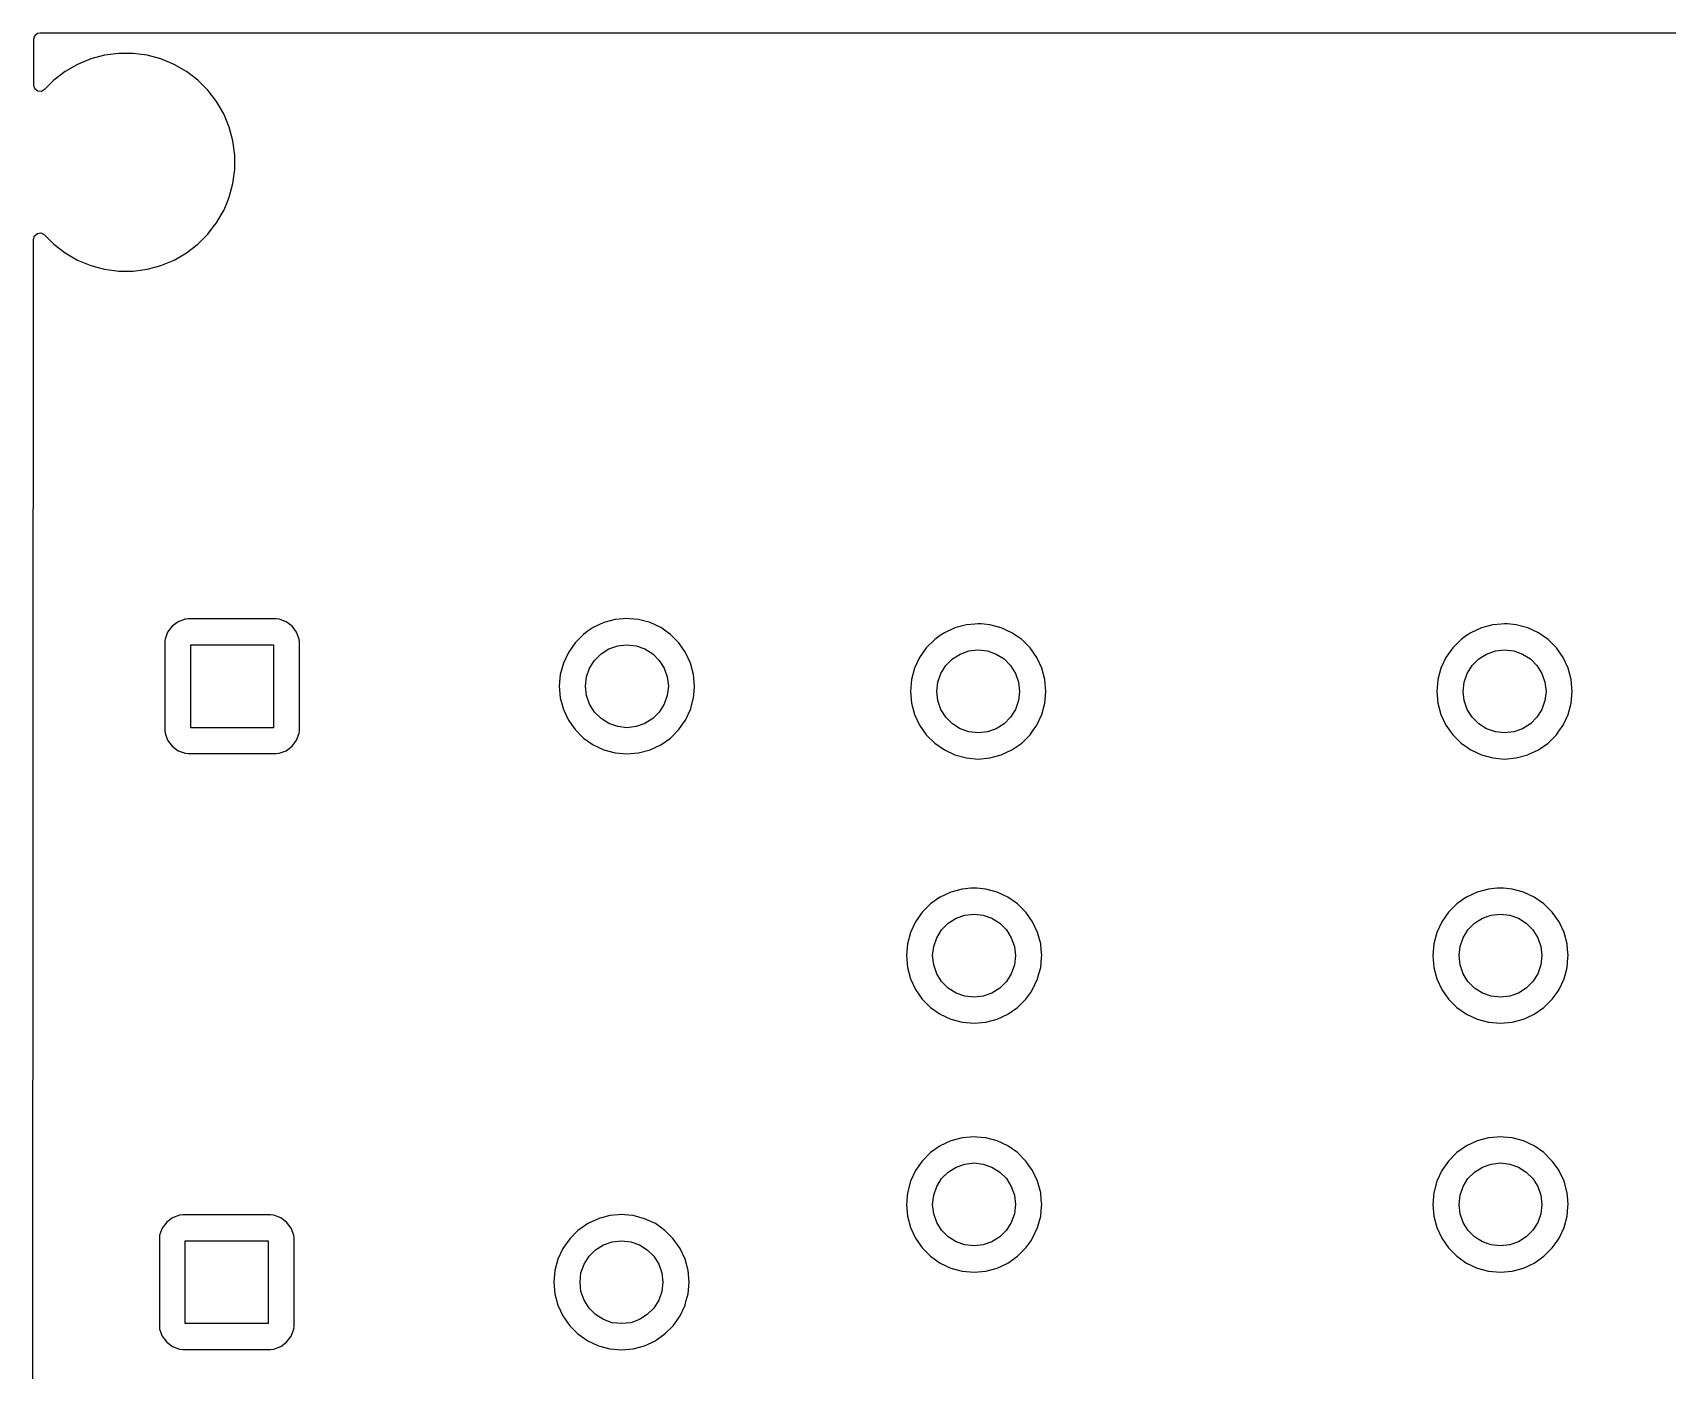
# Model space of a CAD drawing. Extents: x -0.07 to 4.53, y -0.19 to 2.96.
# Drawn here: x -0.07 to 1.172, y 1.943 to 2.959 of the extents above; entities that cross this region are included whole.
import ezdxf

# ---------------------------------------------------------------- set-up
doc = ezdxf.new("R2010")
doc.units = 0
doc.header["$MEASUREMENT"] = 0
doc.layers.add('BLACK', color=7, linetype='CONTINUOUS')

msp = doc.modelspace()

# ---------------------------------------------------------------- linework, layer by layer
at = {"layer": 'BLACK', "linetype": 'CONTINUOUS'}
for p, q in [((-0.0689, 2.9538), (-0.0681, 2.9564)), ((-0.0681, 2.9564), (-0.066, 2.9582)), ((-0.066, 2.9582), (-0.064, 2.9586)), ((-0.064, 2.9586), (4.5226, 2.9586)), ((-0.0689, 2.9189), (-0.0689, 2.9538)), ((-0.0355, 2.9346), (-0.0449, 2.9291)), ((-0.0255, 2.9387), (-0.0355, 2.9346)), ((-0.015, 2.9415), (-0.0255, 2.9387)), ((-0.0042, 2.9429), (-0.015, 2.9415)), ((0.0066, 2.9429), (-0.0042, 2.9429)), ((0.0173, 2.9415), (0.0066, 2.9429)), ((0.0278, 2.9387), (0.0173, 2.9415)), ((0.0378, 2.9346), (0.0278, 2.9387)), ((0.0472, 2.9291), (0.0378, 2.9346)), ((-0.0535, 2.9225), (-0.0606, 2.9154)), ((-0.0449, 2.9291), (-0.0535, 2.9225)), ((-0.0535, 2.9225), (-0.0535, 2.9225)), ((0.0558, 2.9225), (0.0472, 2.9291)), ((0.0635, 2.9149), (0.0558, 2.9225)), ((-0.0689, 2.9185), (-0.0689, 2.9189)), ((-0.068, 2.9159), (-0.0689, 2.9185)), ((-0.0658, 2.9143), (-0.068, 2.9159)), ((-0.063, 2.9141), (-0.0658, 2.9143)), ((-0.0606, 2.9154), (-0.063, 2.9141)), ((0.0701, 2.9063), (0.0635, 2.9149)), ((0.0755, 2.8969), (0.0701, 2.9063)), ((0.0797, 2.8869), (0.0755, 2.8969)), ((0.0825, 2.8764), (0.0797, 2.8869)), ((0.0839, 2.8657), (0.0825, 2.8764)), ((0.0839, 2.8548), (0.0839, 2.8657)), ((0.0825, 2.8441), (0.0839, 2.8548)), ((0.0775, 2.8283), (0.0797, 2.8336)), ((0.0797, 2.8336), (0.0825, 2.8441)), ((0.0701, 2.8142), (0.0736, 2.8202)), ((0.0736, 2.8202), (0.0755, 2.8236)), ((0.0755, 2.8236), (0.0775, 2.8283)), ((0.0755, 2.8236), (0.0755, 2.8236)), ((0.0635, 2.8056), (0.0678, 2.8113)), ((0.0678, 2.8113), (0.0701, 2.8142)), ((-0.0691, 2.6984), (-0.069, 2.8017)), ((-0.069, 2.8017), (-0.0682, 2.8043)), ((-0.0682, 2.8043), (-0.0661, 2.8061)), ((-0.0661, 2.8061), (-0.0634, 2.8065)), ((-0.0634, 2.8065), (-0.0609, 2.8054)), ((-0.0609, 2.8054), (-0.0607, 2.8051)), ((-0.0607, 2.8051), (-0.0535, 2.7979)), ((-0.0535, 2.7979), (-0.0535, 2.7979)), ((-0.0535, 2.7979), (-0.0449, 2.7913)), ((0.0472, 2.7913), (0.0558, 2.7979)), ((0.0558, 2.7979), (0.0635, 2.8056)), ((0.0558, 2.7979), (0.0558, 2.7979)), ((0.0635, 2.8056), (0.0635, 2.8056)), ((-0.0449, 2.7913), (-0.0449, 2.7913)), ((-0.0449, 2.7913), (-0.0411, 2.7892)), ((-0.0411, 2.7892), (-0.0355, 2.7859)), ((-0.0355, 2.7859), (-0.0355, 2.7859)), ((-0.0355, 2.7859), (-0.0255, 2.7818)), ((0.0278, 2.7818), (0.0378, 2.7859)), ((0.0378, 2.7859), (0.0435, 2.7892)), ((0.0378, 2.7859), (0.0378, 2.7859)), ((0.0435, 2.7892), (0.0472, 2.7913)), ((0.0472, 2.7913), (0.0472, 2.7913)), ((-0.0255, 2.7818), (-0.0208, 2.7805)), ((-0.0208, 2.7805), (-0.015, 2.779)), ((-0.015, 2.779), (-0.015, 2.779)), ((-0.015, 2.779), (-0.015, 2.779)), ((-0.015, 2.779), (-0.0042, 2.7775)), ((-0.0042, 2.7775), (-0.0042, 2.7775)), ((-0.0042, 2.7775), (-0.0042, 2.7775)), ((-0.0042, 2.7775), (-0.0042, 2.7775)), ((-0.0042, 2.7775), (0.0066, 2.7775)), ((0.0066, 2.7775), (0.0173, 2.779)), ((0.0066, 2.7775), (0.0066, 2.7775)), ((0.0066, 2.7775), (0.0066, 2.7775)), ((0.0066, 2.7775), (0.0066, 2.7775)), ((0.0173, 2.779), (0.0232, 2.7805)), ((0.0173, 2.779), (0.0173, 2.779)), ((0.0173, 2.779), (0.0173, 2.779)), ((0.0232, 2.7805), (0.0278, 2.7818)), ((-0.0692, 2.4956), (-0.0691, 2.6984)), ((0.0409, 2.5112), (0.0363, 2.5078)), ((0.0462, 2.5132), (0.0409, 2.5112)), ((0.0409, 2.5112), (0.0409, 2.5112)), ((0.0466, 2.5132), (0.0462, 2.5132)), ((0.0485, 2.5134), (0.0466, 2.5132)), ((0.1153, 2.5134), (0.0485, 2.5134)), ((0.1176, 2.5132), (0.1153, 2.5134)), ((0.1229, 2.5112), (0.1176, 2.5132)), ((0.1275, 2.5078), (0.1229, 2.5112)), ((0.3643, 2.5105), (0.3562, 2.5067)), ((0.373, 2.5128), (0.3643, 2.5105)), ((0.3793, 2.5134), (0.373, 2.5128)), ((0.3819, 2.5136), (0.3793, 2.5134)), ((0.3841, 2.5134), (0.3819, 2.5136)), ((0.3819, 2.5136), (0.3819, 2.5136)), ((0.3908, 2.5128), (0.3841, 2.5134)), ((0.3995, 2.5105), (0.3908, 2.5128)), ((0.4076, 2.5067), (0.3995, 2.5105)), ((0.6463, 2.5094), (0.6399, 2.5089)), ((0.6488, 2.5097), (0.6463, 2.5094)), ((0.6511, 2.5095), (0.6488, 2.5097)), ((0.6488, 2.5097), (0.6488, 2.5097)), ((0.6577, 2.5089), (0.6511, 2.5095)), ((1.0463, 2.5094), (1.0399, 2.5089)), ((1.0488, 2.5097), (1.0463, 2.5094)), ((1.0511, 2.5095), (1.0488, 2.5097)), ((1.0488, 2.5097), (1.0488, 2.5097)), ((1.0577, 2.5089), (1.0511, 2.5095)), ((0.0308, 2.4969), (0.0307, 2.4956)), ((0.0309, 2.4979), (0.0308, 2.4969)), ((0.0329, 2.5032), (0.0309, 2.4979)), ((0.0363, 2.5078), (0.0329, 2.5032)), ((0.0329, 2.5032), (0.0329, 2.5032)), ((0.0363, 2.5078), (0.0363, 2.5078)), ((0.1309, 2.5032), (0.1275, 2.5078)), ((0.1328, 2.4979), (0.1309, 2.5032)), ((0.1331, 2.4956), (0.1328, 2.4979)), ((0.3489, 2.5016), (0.3425, 2.4952)), ((0.3518, 2.5037), (0.3489, 2.5016)), ((0.3562, 2.5067), (0.3518, 2.5037)), ((0.4149, 2.5016), (0.4076, 2.5067)), ((0.4213, 2.4952), (0.4149, 2.5016)), ((0.6158, 2.4976), (0.6094, 2.4913)), ((0.6199, 2.5006), (0.6158, 2.4976)), ((0.6231, 2.5028), (0.6199, 2.5006)), ((0.6312, 2.5066), (0.6231, 2.5028)), ((0.6399, 2.5089), (0.6312, 2.5066)), ((0.6664, 2.5066), (0.6577, 2.5089)), ((0.6745, 2.5028), (0.6664, 2.5066)), ((0.6819, 2.4976), (0.6745, 2.5028)), ((0.6882, 2.4913), (0.6819, 2.4976)), ((1.0158, 2.4976), (1.0094, 2.4913)), ((1.0199, 2.5006), (1.0158, 2.4976)), ((1.0231, 2.5028), (1.0199, 2.5006)), ((1.0312, 2.5066), (1.0231, 2.5028)), ((1.0399, 2.5089), (1.0312, 2.5066)), ((1.0664, 2.5066), (1.0577, 2.5089)), ((1.0745, 2.5028), (1.0664, 2.5066)), ((1.0819, 2.4976), (1.0745, 2.5028)), ((1.0882, 2.4913), (1.0819, 2.4976)), ((-0.0693, 2.2575), (-0.0692, 2.4956)), ((0.0307, 2.4956), (0.0307, 2.4956)), ((0.0307, 2.4956), (0.0307, 2.4288)), ((0.0504, 2.4307), (0.0504, 2.4937)), ((0.0504, 2.4937), (0.1134, 2.4937)), ((0.1134, 2.4937), (0.1134, 2.4307)), ((0.1331, 2.4622), (0.1331, 2.4956)), ((0.3374, 2.4879), (0.3336, 2.4798)), ((0.3425, 2.4952), (0.3374, 2.4879)), ((0.3374, 2.4879), (0.3374, 2.4879)), ((0.3573, 2.4818), (0.3623, 2.4868)), ((0.3623, 2.4868), (0.3682, 2.4906)), ((0.3682, 2.4906), (0.3749, 2.4929)), ((0.3749, 2.4929), (0.3819, 2.4937)), ((0.3819, 2.4937), (0.3889, 2.4929)), ((0.3889, 2.4929), (0.3956, 2.4906)), ((0.3956, 2.4906), (0.4015, 2.4868)), ((0.4015, 2.4868), (0.4065, 2.4818)), ((0.4264, 2.4879), (0.4213, 2.4952)), ((0.4302, 2.4798), (0.4264, 2.4879)), ((0.6094, 2.4913), (0.6043, 2.484)), ((0.6292, 2.4829), (0.6352, 2.4866)), ((0.6352, 2.4866), (0.6418, 2.489)), ((0.6418, 2.489), (0.6488, 2.4898)), ((0.6488, 2.4898), (0.6558, 2.489)), ((0.6558, 2.489), (0.6625, 2.4866)), ((0.6625, 2.4866), (0.6685, 2.4829)), ((0.6933, 2.484), (0.6882, 2.4913)), ((1.0094, 2.4913), (1.0043, 2.484)), ((1.0292, 2.4829), (1.0352, 2.4866)), ((1.0352, 2.4866), (1.0418, 2.489)), ((1.0418, 2.489), (1.0488, 2.4898)), ((1.0488, 2.4898), (1.0558, 2.489)), ((1.0558, 2.489), (1.0625, 2.4866)), ((1.0625, 2.4866), (1.0685, 2.4829)), ((1.0933, 2.484), (1.0882, 2.4913)), ((0.3336, 2.4798), (0.3313, 2.4711)), ((0.3336, 2.4798), (0.3336, 2.4798)), ((0.3512, 2.4692), (0.3535, 2.4759)), ((0.3535, 2.4759), (0.3573, 2.4818)), ((0.4065, 2.4818), (0.4103, 2.4759)), ((0.4103, 2.4759), (0.4126, 2.4692)), ((0.4325, 2.4711), (0.4302, 2.4798)), ((0.6005, 2.4758), (0.5982, 2.4672)), ((0.6043, 2.484), (0.6005, 2.4758)), ((0.6005, 2.4758), (0.6005, 2.4758)), ((0.6043, 2.484), (0.6043, 2.484)), ((0.6181, 2.4653), (0.6204, 2.4719)), ((0.6204, 2.4719), (0.6242, 2.4779)), ((0.6242, 2.4779), (0.6292, 2.4829)), ((0.6685, 2.4829), (0.6734, 2.4779)), ((0.6734, 2.4779), (0.6772, 2.4719)), ((0.6772, 2.4719), (0.6795, 2.4653)), ((0.6971, 2.4758), (0.6933, 2.484)), ((0.6994, 2.4672), (0.6971, 2.4758)), ((1.0005, 2.4758), (0.9982, 2.4672)), ((1.0043, 2.484), (1.0005, 2.4758)), ((1.0005, 2.4758), (1.0005, 2.4758)), ((1.0043, 2.484), (1.0043, 2.484)), ((1.0181, 2.4653), (1.0204, 2.4719)), ((1.0204, 2.4719), (1.0242, 2.4779)), ((1.0242, 2.4779), (1.0292, 2.4829)), ((1.0685, 2.4829), (1.0734, 2.4779)), ((1.0734, 2.4779), (1.0772, 2.4719)), ((1.0772, 2.4719), (1.0795, 2.4653)), ((1.0971, 2.4758), (1.0933, 2.484)), ((1.0994, 2.4672), (1.0971, 2.4758)), ((0.1331, 2.4288), (0.1331, 2.4622)), ((0.3313, 2.4711), (0.3305, 2.4622)), ((0.3305, 2.4622), (0.3313, 2.4533)), ((0.3305, 2.4622), (0.3305, 2.4622)), ((0.3313, 2.4711), (0.3313, 2.4711)), ((0.3504, 2.4622), (0.3512, 2.4692)), ((0.3512, 2.4552), (0.3504, 2.4622)), ((0.4126, 2.4692), (0.4134, 2.4622)), ((0.4134, 2.4622), (0.4126, 2.4552)), ((0.4333, 2.4622), (0.4325, 2.4711)), ((0.4329, 2.4583), (0.4333, 2.4622)), ((0.5982, 2.4672), (0.5974, 2.4583)), ((0.5982, 2.4672), (0.5982, 2.4672)), ((0.6173, 2.4583), (0.6181, 2.4653)), ((0.6795, 2.4653), (0.6803, 2.4583)), ((0.7002, 2.4583), (0.6994, 2.4672)), ((0.9982, 2.4672), (0.9974, 2.4583)), ((0.9982, 2.4672), (0.9982, 2.4672)), ((1.0173, 2.4583), (1.0181, 2.4653)), ((1.0795, 2.4653), (1.0803, 2.4583)), ((1.1002, 2.4583), (1.0994, 2.4672)), ((0.3313, 2.4533), (0.3313, 2.4533)), ((0.3313, 2.4533), (0.3336, 2.4446)), ((0.3535, 2.4485), (0.3512, 2.4552)), ((0.3573, 2.4426), (0.3535, 2.4485)), ((0.4103, 2.4485), (0.4065, 2.4426)), ((0.4126, 2.4552), (0.4103, 2.4485)), ((0.4302, 2.4446), (0.4325, 2.4533)), ((0.4325, 2.4533), (0.4329, 2.4583)), ((0.5974, 2.4583), (0.5982, 2.4493)), ((0.5974, 2.4583), (0.5974, 2.4583)), ((0.5982, 2.4493), (0.5982, 2.4493)), ((0.5982, 2.4493), (0.6005, 2.4407)), ((0.6181, 2.4513), (0.6173, 2.4583)), ((0.6204, 2.4446), (0.6181, 2.4513)), ((0.6795, 2.4513), (0.6772, 2.4446)), ((0.6803, 2.4583), (0.6795, 2.4513)), ((0.6971, 2.4407), (0.6994, 2.4493)), ((0.6994, 2.4493), (0.7002, 2.4583)), ((0.7002, 2.4583), (0.7002, 2.4583)), ((0.9974, 2.4583), (0.9982, 2.4493)), ((0.9974, 2.4583), (0.9974, 2.4583)), ((0.9982, 2.4493), (0.9982, 2.4493)), ((0.9982, 2.4493), (1.0005, 2.4407)), ((1.0181, 2.4513), (1.0173, 2.4583)), ((1.0204, 2.4446), (1.0181, 2.4513)), ((1.0795, 2.4513), (1.0772, 2.4446)), ((1.0803, 2.4583), (1.0795, 2.4513)), ((1.0971, 2.4407), (1.0994, 2.4493)), ((1.0994, 2.4493), (1.1002, 2.4583)), ((0.3336, 2.4446), (0.3336, 2.4446)), ((0.3336, 2.4446), (0.3374, 2.4365)), ((0.3374, 2.4365), (0.3374, 2.4365)), ((0.3374, 2.4365), (0.3425, 2.4292)), ((0.3623, 2.4376), (0.3573, 2.4426)), ((0.3682, 2.4338), (0.3623, 2.4376)), ((0.4015, 2.4376), (0.3956, 2.4338)), ((0.4065, 2.4426), (0.4015, 2.4376)), ((0.4236, 2.4326), (0.4264, 2.4365)), ((0.4264, 2.4365), (0.4302, 2.4446)), ((0.6005, 2.4407), (0.6005, 2.4407)), ((0.6005, 2.4407), (0.6043, 2.4326)), ((0.6242, 2.4386), (0.6204, 2.4446)), ((0.6292, 2.4336), (0.6242, 2.4386)), ((0.6734, 2.4386), (0.6685, 2.4336)), ((0.6772, 2.4446), (0.6734, 2.4386)), ((0.6933, 2.4326), (0.6971, 2.4407)), ((1.0005, 2.4407), (1.0005, 2.4407)), ((1.0005, 2.4407), (1.0043, 2.4326)), ((1.0242, 2.4386), (1.0204, 2.4446)), ((1.0292, 2.4336), (1.0242, 2.4386)), ((1.0734, 2.4386), (1.0685, 2.4336)), ((1.0772, 2.4446), (1.0734, 2.4386)), ((1.0933, 2.4326), (1.0971, 2.4407)), ((0.0307, 2.4288), (0.0307, 2.4288)), ((0.0307, 2.4288), (0.0309, 2.4265)), ((0.0309, 2.4265), (0.0329, 2.4212)), ((0.1134, 2.4307), (0.0504, 2.4307)), ((0.1309, 2.4212), (0.1328, 2.4265)), ((0.1328, 2.4265), (0.133, 2.4276)), ((0.133, 2.4276), (0.1331, 2.4288)), ((0.3425, 2.4292), (0.3489, 2.4228)), ((0.3489, 2.4228), (0.3562, 2.4177)), ((0.3749, 2.4315), (0.3682, 2.4338)), ((0.3819, 2.4307), (0.3749, 2.4315)), ((0.3889, 2.4315), (0.3819, 2.4307)), ((0.3956, 2.4338), (0.3889, 2.4315)), ((0.4076, 2.4177), (0.4149, 2.4228)), ((0.4149, 2.4228), (0.4213, 2.4292)), ((0.4213, 2.4292), (0.4236, 2.4326)), ((0.6043, 2.4326), (0.6043, 2.4326)), ((0.6043, 2.4326), (0.6094, 2.4252)), ((0.6094, 2.4252), (0.6158, 2.4189)), ((0.6352, 2.4299), (0.6292, 2.4336)), ((0.6418, 2.4276), (0.6352, 2.4299)), ((0.6488, 2.4268), (0.6418, 2.4276)), ((0.6558, 2.4276), (0.6488, 2.4268)), ((0.6625, 2.4299), (0.6558, 2.4276)), ((0.6685, 2.4336), (0.6625, 2.4299)), ((0.6819, 2.4189), (0.6882, 2.4252)), ((0.6882, 2.4252), (0.6901, 2.428)), ((0.6901, 2.428), (0.6933, 2.4326)), ((1.0043, 2.4326), (1.0043, 2.4326)), ((1.0043, 2.4326), (1.0094, 2.4252)), ((1.0094, 2.4252), (1.0158, 2.4189)), ((1.0352, 2.4299), (1.0292, 2.4336)), ((1.0418, 2.4276), (1.0352, 2.4299)), ((1.0488, 2.4268), (1.0418, 2.4276)), ((1.0558, 2.4276), (1.0488, 2.4268)), ((1.0625, 2.4299), (1.0558, 2.4276)), ((1.0685, 2.4336), (1.0625, 2.4299)), ((1.0819, 2.4189), (1.0882, 2.4252)), ((1.0882, 2.4252), (1.0901, 2.428)), ((1.0901, 2.428), (1.0933, 2.4326)), ((0.0329, 2.4212), (0.0329, 2.4212)), ((0.0329, 2.4212), (0.0363, 2.4166)), ((0.0363, 2.4166), (0.0363, 2.4166)), ((0.0363, 2.4166), (0.0409, 2.4132)), ((0.0409, 2.4132), (0.0409, 2.4132)), ((0.0409, 2.4132), (0.0462, 2.4113)), ((0.0462, 2.4113), (0.0462, 2.4113)), ((0.0462, 2.4113), (0.0485, 2.411)), ((0.0485, 2.411), (0.0485, 2.411)), ((0.0485, 2.411), (0.0485, 2.411)), ((0.0485, 2.411), (0.0485, 2.411)), ((0.0485, 2.411), (0.0485, 2.411)), ((0.0485, 2.411), (0.1153, 2.411)), ((0.1153, 2.411), (0.1176, 2.4113)), ((0.1153, 2.411), (0.1153, 2.411)), ((0.1176, 2.4113), (0.1229, 2.4132)), ((0.1229, 2.4132), (0.1275, 2.4166)), ((0.1229, 2.4132), (0.1229, 2.4132)), ((0.1275, 2.4166), (0.1309, 2.4212)), ((0.1275, 2.4166), (0.1275, 2.4166)), ((0.1309, 2.4212), (0.1309, 2.4212)), ((0.3562, 2.4177), (0.3562, 2.4177)), ((0.3562, 2.4177), (0.3643, 2.4139)), ((0.3643, 2.4139), (0.3643, 2.4139)), ((0.3643, 2.4139), (0.373, 2.4116)), ((0.373, 2.4116), (0.373, 2.4116)), ((0.373, 2.4116), (0.3819, 2.4108)), ((0.3819, 2.4108), (0.3908, 2.4116)), ((0.3819, 2.4108), (0.3819, 2.4108)), ((0.3819, 2.4108), (0.3819, 2.4108)), ((0.3908, 2.4116), (0.3995, 2.4139)), ((0.3908, 2.4116), (0.3908, 2.4116)), ((0.3995, 2.4139), (0.4076, 2.4177)), ((0.3995, 2.4139), (0.3995, 2.4139)), ((0.4076, 2.4177), (0.4076, 2.4177)), ((0.6158, 2.4189), (0.6231, 2.4138)), ((0.6231, 2.4138), (0.6231, 2.4138)), ((0.6231, 2.4138), (0.6312, 2.41)), ((0.6312, 2.41), (0.6312, 2.41)), ((0.6312, 2.41), (0.6399, 2.4077)), ((0.6577, 2.4077), (0.6664, 2.41)), ((0.6664, 2.41), (0.6745, 2.4138)), ((0.6664, 2.41), (0.6664, 2.41)), ((0.6745, 2.4138), (0.6819, 2.4189)), ((0.6745, 2.4138), (0.6745, 2.4138)), ((1.0158, 2.4189), (1.0231, 2.4138)), ((1.0231, 2.4138), (1.0231, 2.4138)), ((1.0231, 2.4138), (1.0312, 2.41)), ((1.0312, 2.41), (1.0312, 2.41)), ((1.0312, 2.41), (1.0399, 2.4077)), ((1.0577, 2.4077), (1.0664, 2.41)), ((1.0664, 2.41), (1.0668, 2.4102)), ((1.0664, 2.41), (1.0664, 2.41)), ((1.0668, 2.4102), (1.0745, 2.4138)), ((1.0745, 2.4138), (1.0819, 2.4189)), ((1.0745, 2.4138), (1.0745, 2.4138)), ((0.6399, 2.4077), (0.6399, 2.4077)), ((0.6399, 2.4077), (0.6488, 2.4069)), ((0.6488, 2.4069), (0.6577, 2.4077)), ((0.6488, 2.4069), (0.6488, 2.4069)), ((0.6488, 2.4069), (0.6488, 2.4069)), ((0.6577, 2.4077), (0.6577, 2.4077)), ((1.0399, 2.4077), (1.0399, 2.4077)), ((1.0399, 2.4077), (1.0488, 2.4069)), ((1.0488, 2.4069), (1.0577, 2.4077)), ((1.0488, 2.4069), (1.0488, 2.4069)), ((1.0488, 2.4069), (1.0488, 2.4069)), ((1.0577, 2.4077), (1.0577, 2.4077)), ((0.6187, 2.3011), (0.6126, 2.2969)), ((0.62, 2.302), (0.6187, 2.3011)), ((0.6281, 2.3058), (0.62, 2.302)), ((0.6367, 2.3081), (0.6281, 2.3058)), ((0.6432, 2.3087), (0.6367, 2.3081)), ((0.6457, 2.3089), (0.6432, 2.3087)), ((0.6479, 2.3087), (0.6457, 2.3089)), ((0.6457, 2.3089), (0.6457, 2.3089)), ((0.6546, 2.3081), (0.6479, 2.3087)), ((0.6632, 2.3058), (0.6546, 2.3081)), ((0.6714, 2.302), (0.6632, 2.3058)), ((0.6787, 2.2969), (0.6714, 2.302)), ((1.0187, 2.3011), (1.0126, 2.2969)), ((1.02, 2.302), (1.0187, 2.3011)), ((1.0281, 2.3058), (1.02, 2.302)), ((1.0367, 2.3081), (1.0281, 2.3058)), ((1.0432, 2.3087), (1.0367, 2.3081)), ((1.0457, 2.3089), (1.0432, 2.3087)), ((1.0479, 2.3087), (1.0457, 2.3089)), ((1.0457, 2.3089), (1.0457, 2.3089)), ((1.0546, 2.3081), (1.0479, 2.3087)), ((1.0632, 2.3058), (1.0546, 2.3081)), ((1.0714, 2.302), (1.0632, 2.3058)), ((1.0787, 2.2969), (1.0714, 2.302)), ((0.6063, 2.2905), (0.6012, 2.2832)), ((0.6126, 2.2969), (0.6063, 2.2905)), ((0.626, 2.2821), (0.632, 2.2859)), ((0.632, 2.2859), (0.6387, 2.2882)), ((0.6387, 2.2882), (0.6457, 2.289)), ((0.6457, 2.289), (0.6527, 2.2882)), ((0.6527, 2.2882), (0.6593, 2.2859)), ((0.6593, 2.2859), (0.6653, 2.2821)), ((0.685, 2.2905), (0.6787, 2.2969)), ((0.6902, 2.2832), (0.685, 2.2905)), ((1.0063, 2.2905), (1.0012, 2.2832)), ((1.0126, 2.2969), (1.0063, 2.2905)), ((1.026, 2.2821), (1.032, 2.2859)), ((1.032, 2.2859), (1.0387, 2.2882)), ((1.0387, 2.2882), (1.0457, 2.289)), ((1.0457, 2.289), (1.0527, 2.2882)), ((1.0527, 2.2882), (1.0593, 2.2859)), ((1.0593, 2.2859), (1.0653, 2.2821)), ((1.085, 2.2905), (1.0787, 2.2969)), ((1.0902, 2.2832), (1.085, 2.2905)), ((0.5974, 2.2751), (0.5951, 2.2664)), ((0.6012, 2.2832), (0.5974, 2.2751)), ((0.5974, 2.2751), (0.5974, 2.2751)), ((0.6012, 2.2832), (0.6012, 2.2832)), ((0.6173, 2.2711), (0.621, 2.2771)), ((0.621, 2.2771), (0.626, 2.2821)), ((0.6653, 2.2821), (0.6703, 2.2771)), ((0.6703, 2.2771), (0.674, 2.2711)), ((0.694, 2.2751), (0.6902, 2.2832)), ((0.6963, 2.2664), (0.694, 2.2751)), ((0.9974, 2.2751), (0.9951, 2.2664)), ((1.0012, 2.2832), (0.9974, 2.2751)), ((0.9974, 2.2751), (0.9974, 2.2751)), ((1.0012, 2.2832), (1.0012, 2.2832)), ((1.0173, 2.2711), (1.021, 2.2771)), ((1.021, 2.2771), (1.026, 2.2821)), ((1.0653, 2.2821), (1.0703, 2.2771)), ((1.0703, 2.2771), (1.074, 2.2711)), ((1.094, 2.2751), (1.0902, 2.2832)), ((1.0963, 2.2664), (1.094, 2.2751)), ((0.5951, 2.2664), (0.5943, 2.2575)), ((0.5951, 2.2664), (0.5951, 2.2664)), ((0.6142, 2.2575), (0.615, 2.2645)), ((0.615, 2.2645), (0.6173, 2.2711)), ((0.674, 2.2711), (0.6764, 2.2645)), ((0.6764, 2.2645), (0.6772, 2.2575)), ((0.6966, 2.2623), (0.6963, 2.2664)), ((0.6971, 2.2575), (0.6966, 2.2623)), ((0.9951, 2.2664), (0.9943, 2.2575)), ((0.9951, 2.2664), (0.9951, 2.2664)), ((1.0142, 2.2575), (1.015, 2.2645)), ((1.015, 2.2645), (1.0173, 2.2711)), ((1.074, 2.2711), (1.0764, 2.2645)), ((1.0764, 2.2645), (1.0772, 2.2575)), ((1.0966, 2.2623), (1.0963, 2.2664)), ((1.0971, 2.2575), (1.0966, 2.2623)), ((-0.0695, 2.0685), (-0.0693, 2.2575)), ((0.5943, 2.2575), (0.5951, 2.2486)), ((0.5943, 2.2575), (0.5943, 2.2575)), ((0.5951, 2.2486), (0.5951, 2.2486)), ((0.5951, 2.2486), (0.5974, 2.2399)), ((0.615, 2.2505), (0.6142, 2.2575)), ((0.6173, 2.2438), (0.615, 2.2505)), ((0.6764, 2.2505), (0.674, 2.2438)), ((0.6772, 2.2575), (0.6764, 2.2505)), ((0.695, 2.2436), (0.6963, 2.2486)), ((0.6963, 2.2486), (0.6969, 2.2561)), ((0.6969, 2.2561), (0.6971, 2.2575)), ((0.6971, 2.2575), (0.6971, 2.2575)), ((0.9943, 2.2575), (0.9951, 2.2486)), ((0.9943, 2.2575), (0.9943, 2.2575)), ((0.9951, 2.2486), (0.9951, 2.2486)), ((0.9951, 2.2486), (0.9974, 2.2399)), ((1.015, 2.2505), (1.0142, 2.2575)), ((1.0173, 2.2438), (1.015, 2.2505)), ((1.0764, 2.2505), (1.074, 2.2438)), ((1.0772, 2.2575), (1.0764, 2.2505)), ((1.095, 2.2436), (1.0963, 2.2486)), ((1.0963, 2.2486), (1.0969, 2.2561)), ((1.0969, 2.2561), (1.0971, 2.2575)), ((1.0971, 2.2575), (1.0971, 2.2575)), ((0.5974, 2.2399), (0.5974, 2.2399)), ((0.5974, 2.2399), (0.6012, 2.2318)), ((0.621, 2.2378), (0.6173, 2.2438)), ((0.626, 2.2329), (0.621, 2.2378)), ((0.6703, 2.2378), (0.6653, 2.2329)), ((0.674, 2.2438), (0.6703, 2.2378)), ((0.6902, 2.2318), (0.694, 2.2399)), ((0.694, 2.24), (0.695, 2.2436)), ((0.694, 2.2399), (0.694, 2.24)), ((0.9974, 2.2399), (0.9974, 2.2399)), ((0.9974, 2.2399), (1.0012, 2.2318)), ((1.021, 2.2378), (1.0173, 2.2438)), ((1.026, 2.2329), (1.021, 2.2378)), ((1.0703, 2.2378), (1.0653, 2.2329)), ((1.074, 2.2438), (1.0703, 2.2378)), ((1.0902, 2.2318), (1.094, 2.2399)), ((1.094, 2.24), (1.095, 2.2436)), ((1.094, 2.2399), (1.094, 2.24)), ((0.6012, 2.2318), (0.6012, 2.2318)), ((0.6012, 2.2318), (0.6063, 2.2244)), ((0.6063, 2.2244), (0.6126, 2.2181)), ((0.632, 2.2291), (0.626, 2.2329)), ((0.6387, 2.2268), (0.632, 2.2291)), ((0.6457, 2.226), (0.6387, 2.2268)), ((0.6527, 2.2268), (0.6457, 2.226)), ((0.6593, 2.2291), (0.6527, 2.2268)), ((0.6653, 2.2329), (0.6593, 2.2291)), ((0.6787, 2.2181), (0.685, 2.2244)), ((0.685, 2.2244), (0.6887, 2.2296)), ((0.6887, 2.2296), (0.6902, 2.2318)), ((1.0012, 2.2318), (1.0012, 2.2318)), ((1.0012, 2.2318), (1.0063, 2.2244)), ((1.0063, 2.2244), (1.0126, 2.2181)), ((1.032, 2.2291), (1.026, 2.2329)), ((1.0387, 2.2268), (1.032, 2.2291)), ((1.0457, 2.226), (1.0387, 2.2268)), ((1.0527, 2.2268), (1.0457, 2.226)), ((1.0593, 2.2291), (1.0527, 2.2268)), ((1.0653, 2.2329), (1.0593, 2.2291)), ((1.0787, 2.2181), (1.085, 2.2244)), ((1.085, 2.2244), (1.0887, 2.2296)), ((1.0887, 2.2296), (1.0902, 2.2318)), ((0.6126, 2.2181), (0.62, 2.213)), ((0.62, 2.213), (0.62, 2.213)), ((0.62, 2.213), (0.6281, 2.2092)), ((0.6632, 2.2092), (0.6714, 2.213)), ((0.6714, 2.213), (0.6787, 2.2181)), ((0.6714, 2.213), (0.6714, 2.213)), ((1.0126, 2.2181), (1.02, 2.213)), ((1.02, 2.213), (1.02, 2.213)), ((1.02, 2.213), (1.0281, 2.2092)), ((1.0655, 2.2102), (1.0714, 2.213)), ((1.0714, 2.213), (1.0787, 2.2181)), ((1.0714, 2.213), (1.0714, 2.213)), ((0.6281, 2.2092), (0.6281, 2.2092)), ((0.6281, 2.2092), (0.6367, 2.2069)), ((0.6367, 2.2069), (0.6367, 2.2069)), ((0.6367, 2.2069), (0.6457, 2.2061)), ((0.6457, 2.2061), (0.6546, 2.2069)), ((0.6457, 2.2061), (0.6457, 2.2061)), ((0.6457, 2.2061), (0.6457, 2.2061)), ((0.6546, 2.2069), (0.6632, 2.2092)), ((0.6546, 2.2069), (0.6546, 2.2069)), ((0.6632, 2.2092), (0.6632, 2.2092)), ((1.0281, 2.2092), (1.0281, 2.2092)), ((1.0281, 2.2092), (1.0367, 2.2069)), ((1.0367, 2.2069), (1.0367, 2.2069)), ((1.0367, 2.2069), (1.0457, 2.2061)), ((1.0457, 2.2061), (1.0546, 2.2069)), ((1.0457, 2.2061), (1.0457, 2.2061)), ((1.0457, 2.2061), (1.0457, 2.2061)), ((1.0546, 2.2069), (1.0632, 2.2092)), ((1.0546, 2.2069), (1.0546, 2.2069)), ((1.0632, 2.2092), (1.0655, 2.2102)), ((1.0632, 2.2092), (1.0632, 2.2092)), ((0.62, 2.113), (0.6126, 2.1079)), ((0.6281, 2.1168), (0.62, 2.113)), ((0.62, 2.113), (0.62, 2.113)), ((0.6367, 2.1191), (0.6281, 2.1168)), ((0.6431, 2.1197), (0.6367, 2.1191)), ((0.6457, 2.1199), (0.6431, 2.1197)), ((0.6479, 2.1197), (0.6457, 2.1199)), ((0.6457, 2.1199), (0.6457, 2.1199)), ((0.6546, 2.1191), (0.6479, 2.1197)), ((0.6632, 2.1168), (0.6546, 2.1191)), ((0.6714, 2.113), (0.6632, 2.1168)), ((0.6787, 2.1079), (0.6714, 2.113)), ((1.02, 2.113), (1.0126, 2.1079)), ((1.0281, 2.1168), (1.02, 2.113)), ((1.02, 2.113), (1.02, 2.113)), ((1.0367, 2.1191), (1.0281, 2.1168)), ((1.0431, 2.1197), (1.0367, 2.1191)), ((1.0457, 2.1199), (1.0431, 2.1197)), ((1.0479, 2.1197), (1.0457, 2.1199)), ((1.0457, 2.1199), (1.0457, 2.1199)), ((1.0546, 2.1191), (1.0479, 2.1197)), ((1.0632, 2.1168), (1.0546, 2.1191)), ((1.0714, 2.113), (1.0632, 2.1168)), ((1.0787, 2.1079), (1.0714, 2.113)), ((0.6063, 2.1015), (0.6012, 2.0942)), ((0.6126, 2.1079), (0.6063, 2.1015)), ((0.632, 2.0969), (0.6387, 2.0992)), ((0.6387, 2.0992), (0.6457, 2.1)), ((0.6457, 2.1), (0.6527, 2.0992)), ((0.6527, 2.0992), (0.6593, 2.0969)), ((0.685, 2.1015), (0.6787, 2.1079)), ((0.6902, 2.0942), (0.685, 2.1015)), ((1.0063, 2.1015), (1.0012, 2.0942)), ((1.0126, 2.1079), (1.0063, 2.1015)), ((1.032, 2.0969), (1.0387, 2.0992)), ((1.0387, 2.0992), (1.0457, 2.1)), ((1.0457, 2.1), (1.0527, 2.0992)), ((1.0527, 2.0992), (1.0593, 2.0969)), ((1.085, 2.1015), (1.0787, 2.1079)), ((1.0902, 2.0942), (1.085, 2.1015)), ((0.6012, 2.0942), (0.5974, 2.0861)), ((0.6012, 2.0942), (0.6012, 2.0942)), ((0.6173, 2.0822), (0.621, 2.0881)), ((0.621, 2.0881), (0.626, 2.0931)), ((0.626, 2.0931), (0.632, 2.0969)), ((0.6593, 2.0969), (0.6653, 2.0931)), ((0.6653, 2.0931), (0.6703, 2.0881)), ((0.6703, 2.0881), (0.674, 2.0822)), ((0.694, 2.0861), (0.6902, 2.0942)), ((1.0012, 2.0942), (0.9974, 2.0861)), ((1.0012, 2.0942), (1.0012, 2.0942)), ((1.0173, 2.0822), (1.021, 2.0881)), ((1.021, 2.0881), (1.026, 2.0931)), ((1.026, 2.0931), (1.032, 2.0969)), ((1.0593, 2.0969), (1.0653, 2.0931)), ((1.0653, 2.0931), (1.0703, 2.0881)), ((1.0703, 2.0881), (1.074, 2.0822)), ((1.0903, 2.094), (1.0902, 2.0942)), ((1.094, 2.0861), (1.0903, 2.094)), ((0.5951, 2.0774), (0.5943, 2.0685)), ((0.5974, 2.0861), (0.5951, 2.0774)), ((0.5951, 2.0774), (0.5951, 2.0774)), ((0.5974, 2.0861), (0.5974, 2.0861)), ((0.6142, 2.0685), (0.615, 2.0755)), ((0.615, 2.0755), (0.6173, 2.0822)), ((0.674, 2.0822), (0.6764, 2.0755)), ((0.6764, 2.0755), (0.6772, 2.0685)), ((0.6963, 2.0774), (0.694, 2.0861)), ((0.6968, 2.0719), (0.6963, 2.0774)), ((0.9951, 2.0774), (0.9943, 2.0685)), ((0.9974, 2.0861), (0.9951, 2.0774)), ((0.9951, 2.0774), (0.9951, 2.0774)), ((0.9974, 2.0861), (0.9974, 2.0861)), ((1.0142, 2.0685), (1.015, 2.0755)), ((1.015, 2.0755), (1.0173, 2.0822)), ((1.074, 2.0822), (1.0764, 2.0755)), ((1.0764, 2.0755), (1.0772, 2.0685)), ((1.0963, 2.0774), (1.094, 2.0861)), ((1.0968, 2.0719), (1.0963, 2.0774)), ((-0.0695, 2.0428), (-0.0695, 2.0685)), ((0.5943, 2.0685), (0.5951, 2.0596)), ((0.5943, 2.0685), (0.5943, 2.0685)), ((0.615, 2.0615), (0.6142, 2.0685)), ((0.6772, 2.0685), (0.6764, 2.0615)), ((0.6963, 2.0596), (0.6969, 2.067)), ((0.6971, 2.0685), (0.6968, 2.0719)), ((0.6969, 2.067), (0.6971, 2.0685)), ((0.6971, 2.0685), (0.6971, 2.0685)), ((0.9943, 2.0685), (0.9951, 2.0596)), ((0.9943, 2.0685), (0.9943, 2.0685)), ((1.015, 2.0615), (1.0142, 2.0685)), ((1.0772, 2.0685), (1.0764, 2.0615)), ((1.0963, 2.0596), (1.0969, 2.067)), ((1.0971, 2.0685), (1.0968, 2.0719)), ((1.0969, 2.067), (1.0971, 2.0685)), ((1.0971, 2.0685), (1.0971, 2.0685)), ((0.0288, 2.0505), (0.0268, 2.0452)), ((0.0322, 2.055), (0.0288, 2.0505)), ((0.0288, 2.0505), (0.0288, 2.0505)), ((0.0367, 2.0584), (0.0322, 2.055)), ((0.0322, 2.055), (0.0322, 2.055)), ((0.042, 2.0604), (0.0367, 2.0584)), ((0.0367, 2.0584), (0.0367, 2.0584)), ((0.0425, 2.0604), (0.042, 2.0604)), ((0.0444, 2.0606), (0.0425, 2.0604)), ((0.1111, 2.0606), (0.0444, 2.0606)), ((0.1135, 2.0604), (0.1111, 2.0606)), ((0.1188, 2.0584), (0.1135, 2.0604)), ((0.1233, 2.055), (0.1188, 2.0584)), ((0.1267, 2.0505), (0.1233, 2.055)), ((0.1287, 2.0452), (0.1267, 2.0505)), ((0.3486, 2.0515), (0.3447, 2.0488)), ((0.3521, 2.054), (0.3486, 2.0515)), ((0.3602, 2.0577), (0.3521, 2.054)), ((0.3613, 2.058), (0.3602, 2.0577)), ((0.3627, 2.0584), (0.3613, 2.058)), ((0.3688, 2.0601), (0.3627, 2.0584)), ((0.3753, 2.0606), (0.3688, 2.0601)), ((0.3778, 2.0608), (0.3753, 2.0606)), ((0.38, 2.0606), (0.3778, 2.0608)), ((0.3778, 2.0608), (0.3778, 2.0608)), ((0.3867, 2.0601), (0.38, 2.0606)), ((0.3953, 2.0577), (0.3867, 2.0601)), ((0.4035, 2.054), (0.3953, 2.0577)), ((0.4108, 2.0488), (0.4035, 2.054)), ((0.5951, 2.0596), (0.5951, 2.0596)), ((0.5951, 2.0596), (0.5974, 2.0509)), ((0.5974, 2.0509), (0.5974, 2.0509)), ((0.5974, 2.0509), (0.6012, 2.0428)), ((0.6173, 2.0548), (0.615, 2.0615)), ((0.621, 2.0489), (0.6173, 2.0548)), ((0.674, 2.0548), (0.6703, 2.0489)), ((0.6764, 2.0615), (0.674, 2.0548)), ((0.6902, 2.0428), (0.694, 2.0509)), ((0.694, 2.0509), (0.6963, 2.0596)), ((0.9951, 2.0596), (0.9951, 2.0596)), ((0.9951, 2.0596), (0.9974, 2.0509)), ((0.9974, 2.0509), (0.9974, 2.0509)), ((0.9974, 2.0509), (1.0012, 2.0428)), ((1.0173, 2.0548), (1.015, 2.0615)), ((1.021, 2.0489), (1.0173, 2.0548)), ((1.074, 2.0548), (1.0703, 2.0489)), ((1.0764, 2.0615), (1.074, 2.0548)), ((1.0902, 2.0428), (1.094, 2.0509)), ((1.094, 2.0509), (1.0963, 2.0596)), ((-0.0696, 1.7654), (-0.0695, 2.0428)), ((0.0268, 2.0452), (0.0266, 2.043)), ((0.0266, 2.043), (0.0266, 2.0428)), ((0.0266, 2.0428), (0.0266, 2.0428)), ((0.0266, 2.0428), (0.0266, 1.9761)), ((0.0463, 1.978), (0.0463, 2.0409)), ((0.0463, 2.0409), (0.1093, 2.0409)), ((0.1093, 2.0409), (0.1093, 1.978)), ((0.129, 2.0428), (0.1287, 2.0452)), ((0.129, 2.0094), (0.129, 2.0428)), ((0.3384, 2.0425), (0.3332, 2.0351)), ((0.3447, 2.0488), (0.3384, 2.0425)), ((0.3581, 2.0341), (0.3641, 2.0378)), ((0.3641, 2.0378), (0.3707, 2.0402)), ((0.3707, 2.0402), (0.3778, 2.0409)), ((0.3778, 2.0409), (0.3848, 2.0402)), ((0.3848, 2.0402), (0.3914, 2.0378)), ((0.3914, 2.0378), (0.3974, 2.0341)), ((0.4171, 2.0425), (0.4108, 2.0488)), ((0.4223, 2.0351), (0.4171, 2.0425)), ((0.6012, 2.0428), (0.6012, 2.0428)), ((0.6012, 2.0428), (0.6063, 2.0355)), ((0.626, 2.0439), (0.621, 2.0489)), ((0.632, 2.0401), (0.626, 2.0439)), ((0.6387, 2.0378), (0.632, 2.0401)), ((0.6457, 2.037), (0.6387, 2.0378)), ((0.6527, 2.0378), (0.6457, 2.037)), ((0.6593, 2.0401), (0.6527, 2.0378)), ((0.6653, 2.0439), (0.6593, 2.0401)), ((0.6703, 2.0489), (0.6653, 2.0439)), ((0.685, 2.0355), (0.6887, 2.0407)), ((0.6887, 2.0407), (0.6902, 2.0428)), ((1.0012, 2.0428), (1.0012, 2.0428)), ((1.0012, 2.0428), (1.0063, 2.0355)), ((1.026, 2.0439), (1.021, 2.0489)), ((1.032, 2.0401), (1.026, 2.0439)), ((1.0387, 2.0378), (1.032, 2.0401)), ((1.0457, 2.037), (1.0387, 2.0378)), ((1.0527, 2.0378), (1.0457, 2.037)), ((1.0593, 2.0401), (1.0527, 2.0378)), ((1.0653, 2.0439), (1.0593, 2.0401)), ((1.0703, 2.0489), (1.0653, 2.0439)), ((1.085, 2.0355), (1.0887, 2.0407)), ((1.0887, 2.0407), (1.0902, 2.0428)), ((0.3295, 2.027), (0.3271, 2.0184)), ((0.3332, 2.0351), (0.3295, 2.027)), ((0.3295, 2.027), (0.3295, 2.027)), ((0.3332, 2.0351), (0.3332, 2.0351)), ((0.3494, 2.0231), (0.3531, 2.0291)), ((0.3531, 2.0291), (0.3581, 2.0341)), ((0.3974, 2.0341), (0.4024, 2.0291)), ((0.4024, 2.0291), (0.4061, 2.0231)), ((0.4261, 2.027), (0.4223, 2.0351)), ((0.4284, 2.0184), (0.4261, 2.027)), ((0.6063, 2.0355), (0.6126, 2.0291)), ((0.6126, 2.0291), (0.62, 2.024)), ((0.6714, 2.024), (0.6787, 2.0291)), ((0.6787, 2.0291), (0.685, 2.0355)), ((1.0063, 2.0355), (1.0126, 2.0291)), ((1.0126, 2.0291), (1.02, 2.024)), ((1.0714, 2.024), (1.0787, 2.0291)), ((1.0787, 2.0291), (1.085, 2.0355)), ((0.3271, 2.0184), (0.3264, 2.0094)), ((0.3271, 2.0184), (0.3271, 2.0184)), ((0.3463, 2.0094), (0.347, 2.0165)), ((0.347, 2.0165), (0.3494, 2.0231)), ((0.4061, 2.0231), (0.4085, 2.0165)), ((0.4085, 2.0165), (0.4093, 2.0094)), ((0.4292, 2.0094), (0.4284, 2.0184)), ((0.62, 2.024), (0.62, 2.024)), ((0.62, 2.024), (0.6281, 2.0202)), ((0.6281, 2.0202), (0.6281, 2.0202)), ((0.6281, 2.0202), (0.6367, 2.0179)), ((0.6367, 2.0179), (0.6367, 2.0179)), ((0.6367, 2.0179), (0.6457, 2.0171)), ((0.6457, 2.0171), (0.6546, 2.0179)), ((0.6457, 2.0171), (0.6457, 2.0171)), ((0.6457, 2.0171), (0.6457, 2.0171)), ((0.6546, 2.0179), (0.6632, 2.0202)), ((0.6546, 2.0179), (0.6546, 2.0179)), ((0.6632, 2.0202), (0.6714, 2.024)), ((0.6632, 2.0202), (0.6632, 2.0202)), ((0.6714, 2.024), (0.6714, 2.024)), ((1.02, 2.024), (1.02, 2.024)), ((1.02, 2.024), (1.0281, 2.0202)), ((1.0281, 2.0202), (1.0281, 2.0202)), ((1.0281, 2.0202), (1.0367, 2.0179)), ((1.0367, 2.0179), (1.0367, 2.0179)), ((1.0367, 2.0179), (1.0457, 2.0171)), ((1.0457, 2.0171), (1.0546, 2.0179)), ((1.0457, 2.0171), (1.0457, 2.0171)), ((1.0457, 2.0171), (1.0457, 2.0171)), ((1.0546, 2.0179), (1.0632, 2.0202)), ((1.0546, 2.0179), (1.0546, 2.0179)), ((1.0632, 2.0202), (1.0714, 2.024)), ((1.0632, 2.0202), (1.0632, 2.0202)), ((1.0714, 2.024), (1.0714, 2.024)), ((0.129, 1.9761), (0.129, 2.0094)), ((0.3264, 2.0094), (0.3271, 2.0005)), ((0.3264, 2.0094), (0.3264, 2.0094)), ((0.3271, 2.0005), (0.3271, 2.0005)), ((0.3271, 2.0005), (0.3295, 1.9919)), ((0.347, 2.0024), (0.3463, 2.0094)), ((0.3494, 1.9958), (0.347, 2.0024)), ((0.4085, 2.0024), (0.4061, 1.9958)), ((0.4093, 2.0094), (0.4085, 2.0024)), ((0.427, 1.9956), (0.4284, 2.0005)), ((0.4284, 2.0005), (0.4292, 2.0094)), ((0.3295, 1.9919), (0.3295, 1.9919)), ((0.3295, 1.9919), (0.3332, 1.9838)), ((0.3531, 1.9898), (0.3494, 1.9958)), ((0.3581, 1.9848), (0.3531, 1.9898)), ((0.4024, 1.9898), (0.3974, 1.9848)), ((0.4061, 1.9958), (0.4024, 1.9898)), ((0.4223, 1.9838), (0.4261, 1.9919)), ((0.4261, 1.9919), (0.4262, 1.9924)), ((0.4262, 1.9924), (0.427, 1.9956)), ((0.0266, 1.9761), (0.0266, 1.9761)), ((0.0266, 1.9761), (0.0268, 1.9737)), ((0.1093, 1.978), (0.0463, 1.978)), ((0.1287, 1.974), (0.129, 1.9761)), ((0.3332, 1.9838), (0.3332, 1.9838)), ((0.3332, 1.9838), (0.3384, 1.9764)), ((0.3384, 1.9764), (0.3447, 1.9701)), ((0.3641, 1.9811), (0.3581, 1.9848)), ((0.3707, 1.9787), (0.3641, 1.9811)), ((0.3778, 1.978), (0.3707, 1.9787)), ((0.3848, 1.9787), (0.3778, 1.978)), ((0.3914, 1.9811), (0.3848, 1.9787)), ((0.3974, 1.9848), (0.3914, 1.9811)), ((0.4108, 1.9701), (0.4171, 1.9764)), ((0.4171, 1.9764), (0.4223, 1.9838)), ((0.4223, 1.9838), (0.4223, 1.9838)), ((0.0268, 1.9737), (0.0288, 1.9684)), ((0.0288, 1.9684), (0.0288, 1.9684)), ((0.0288, 1.9684), (0.0322, 1.9639)), ((0.0322, 1.9639), (0.0322, 1.9639)), ((0.0322, 1.9639), (0.0367, 1.9605)), ((0.1188, 1.9605), (0.1233, 1.9639)), ((0.1233, 1.9639), (0.1267, 1.9684)), ((0.1233, 1.9639), (0.1233, 1.9639)), ((0.1267, 1.9684), (0.1287, 1.9737)), ((0.1267, 1.9684), (0.1267, 1.9684)), ((0.1287, 1.9737), (0.1287, 1.974)), ((0.3447, 1.9701), (0.3521, 1.9649)), ((0.3521, 1.9649), (0.3521, 1.9649)), ((0.3521, 1.9649), (0.3602, 1.9612)), ((0.3953, 1.9612), (0.4035, 1.9649)), ((0.4035, 1.9649), (0.4045, 1.9657)), ((0.4035, 1.9649), (0.4035, 1.9649)), ((0.4045, 1.9657), (0.4108, 1.9701)), ((0.0367, 1.9605), (0.0367, 1.9605)), ((0.0367, 1.9605), (0.042, 1.9585)), ((0.042, 1.9585), (0.042, 1.9585)), ((0.042, 1.9585), (0.0444, 1.9582)), ((0.0444, 1.9582), (0.0444, 1.9582)), ((0.0444, 1.9582), (0.0444, 1.9582)), ((0.0444, 1.9582), (0.0444, 1.9582)), ((0.0444, 1.9582), (0.0444, 1.9582)), ((0.0444, 1.9582), (0.1111, 1.9582)), ((0.1111, 1.9582), (0.1135, 1.9585)), ((0.1111, 1.9582), (0.1111, 1.9582)), ((0.1135, 1.9585), (0.1188, 1.9605)), ((0.1188, 1.9605), (0.1188, 1.9605)), ((0.3602, 1.9612), (0.3602, 1.9612)), ((0.3602, 1.9612), (0.3688, 1.9588)), ((0.3688, 1.9588), (0.3688, 1.9588)), ((0.3688, 1.9588), (0.3778, 1.9581)), ((0.3778, 1.9581), (0.3867, 1.9588)), ((0.3778, 1.9581), (0.3778, 1.9581)), ((0.3778, 1.9581), (0.3778, 1.9581)), ((0.3867, 1.9588), (0.3953, 1.9612)), ((0.3867, 1.9588), (0.3867, 1.9588)), ((0.3953, 1.9612), (0.3953, 1.9612))]:
    msp.add_line(p, q, dxfattribs=at)

doc.saveas('drawing.dxf')
